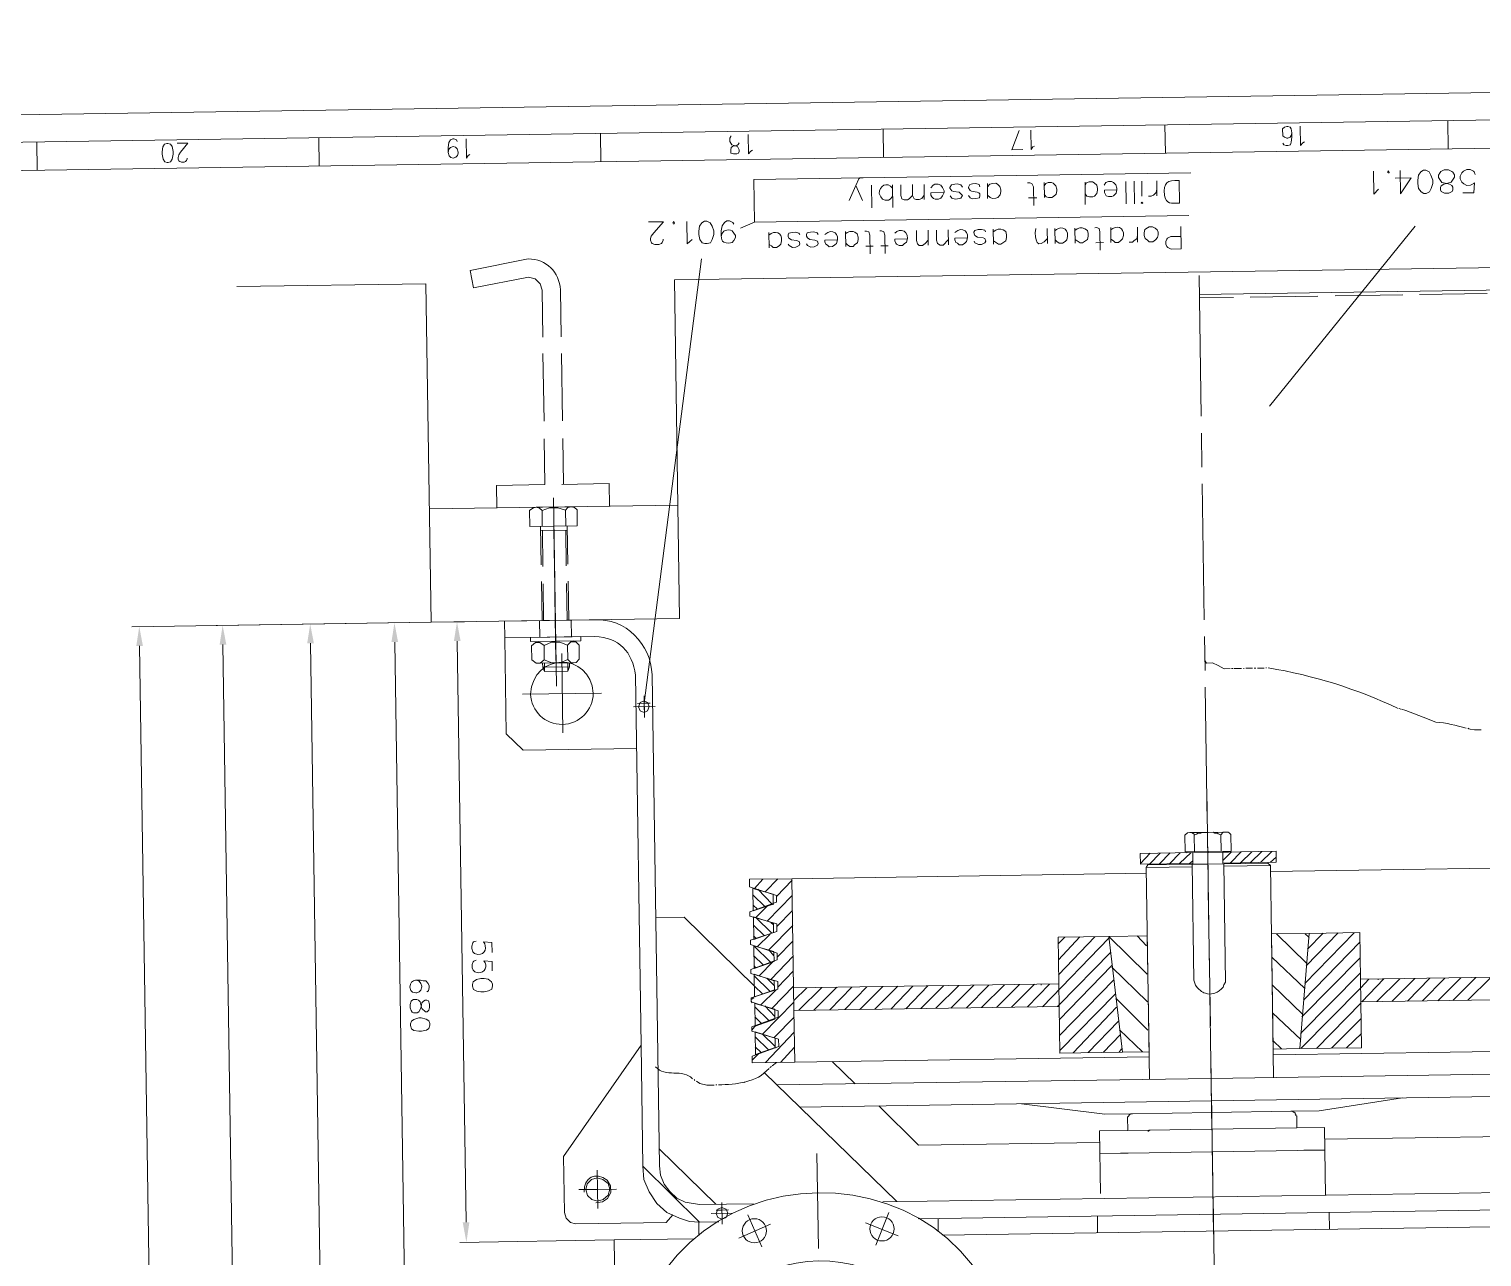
# Model space of a CAD drawing. Header units: millimetres. Extents: x -48 to 5523, y -114 to 5147.
# Drawn here: x -41.851 to -40.399, y -112.136 to -110.909 of the extents above; entities that cross this region are included whole.
import ezdxf

# ---------------------------------------------------------------- set-up
doc = ezdxf.new("R2010")
doc.units = ezdxf.units.MM
doc.layers.add('PDF_Geometry', color=7, linetype='Continuous')
doc.layers.add('PDF_Solid Fills', color=7, linetype='Continuous')

msp = doc.modelspace()

# ---------------------------------------------------------------- linework, layer by layer
at = {"layer": 'PDF_Geometry', "lineweight": 13}
for points in [[(-47.5984, -114.4313), (-47.6491, -111.0825), (-36.2071, -110.9093), (-36.1564, -114.258)], [(-47.5713, -114.4034), (-47.6212, -111.1096), (-36.2909, -110.938), (-36.241, -114.2318)], [(-47.5434, -114.3747), (-47.5925, -111.1375), (-36.3188, -110.9668), (-36.2697, -114.2039)], [(-41.7116, -111.0426), (-41.7091, -111.0418), (-41.7074, -111.0392), (-41.7067, -111.0342), (-41.7067, -111.0317), (-41.7076, -111.0267), (-41.7093, -111.0243), (-41.7119, -111.0235), (-41.7127, -111.0235), (-41.7152, -111.0243), (-41.7168, -111.0269), (-41.7176, -111.0319), (-41.7175, -111.0344), (-41.7166, -111.0394), (-41.7149, -111.0418), (-41.7124, -111.0426)], [(-40.4543, -111.0736), (-40.451, -111.0719), (-40.4494, -111.0685), (-40.4478, -111.0635), (-40.4478, -111.0602), (-40.4496, -111.0552), (-40.4513, -111.0519), (-40.4546, -111.0503), (-40.4571, -111.0503), (-40.4596, -111.052), (-40.4621, -111.0554), (-40.4628, -111.0604), (-40.4628, -111.0637), (-40.4619, -111.0687), (-40.4593, -111.072), (-40.4568, -111.0736)], [(-40.4318, -111.0732), (-40.4285, -111.0715), (-40.4277, -111.0699), (-40.4277, -111.0674), (-40.4286, -111.0657), (-40.4311, -111.0641), (-40.4353, -111.0633), (-40.4386, -111.0625), (-40.442, -111.0576), (-40.4421, -111.0551), (-40.4404, -111.0525), (-40.4396, -111.0517), (-40.4363, -111.05), (-40.4321, -111.0499), (-40.4288, -111.0515), (-40.4279, -111.0524), (-40.4262, -111.0548), (-40.4262, -111.0573), (-40.4294, -111.0624), (-40.4328, -111.0633), (-40.4369, -111.0642), (-40.4394, -111.0659), (-40.4402, -111.0675), (-40.4402, -111.07), (-40.4393, -111.0717), (-40.436, -111.0733)], [(-40.7375, -111.0829), (-40.7384, -111.0821), (-40.7392, -111.0829), (-40.7383, -111.0837)], [(-41.1728, -111.1236), (-41.1695, -111.1228), (-41.1678, -111.1194), (-41.1662, -111.1144), (-41.1663, -111.111), (-41.168, -111.1061), (-41.1698, -111.1028), (-41.1731, -111.1011), (-41.1756, -111.1012), (-41.1781, -111.1029), (-41.1805, -111.1063), (-41.1813, -111.1113), (-41.1812, -111.1146), (-41.1803, -111.1196), (-41.1778, -111.1229), (-41.1753, -111.1237)], [(-41.2993, -111.5206), (-41.2993, -111.5164), (-41.3493, -111.5172), (-41.3493, -111.5214)], [(-41.3357, -111.5395), (-41.3398, -111.5429), (-41.3439, -111.5429), (-41.3482, -111.5397), (-41.3484, -111.5255), (-41.3443, -111.5221), (-41.3401, -111.5221), (-41.3359, -111.5253)], [(-41.3007, -111.539), (-41.3039, -111.5423), (-41.3089, -111.5424), (-41.3123, -111.5391), (-41.3125, -111.525), (-41.3093, -111.5216), (-41.3043, -111.5215), (-41.3009, -111.5248)], [(-41.2416, -111.5864), (-41.2399, -111.5905), (-41.2357, -111.5921), (-41.2324, -111.5904), (-41.2308, -111.5862), (-41.2325, -111.5821), (-41.2359, -111.5805), (-41.24, -111.5822)], [(-40.6877, -111.7322), (-40.6875, -111.743), (-40.74, -111.7438), (-40.7402, -111.733)], [(-40.6577, -111.7317), (-40.6575, -111.7426), (-40.6042, -111.7418), (-40.6043, -111.7309)], [(-41.1069, -111.7836), (-41.1268, -111.7905), (-41.1272, -111.768), (-41.1071, -111.7736)], [(-41.1065, -111.8119), (-41.1264, -111.8189), (-41.1267, -111.7964), (-41.1066, -111.8027)], [(-40.7313, -111.9312), (-40.758, -111.9316), (-40.7714, -111.816), (-40.7331, -111.8154)], [(-40.6072, -111.9285), (-40.5805, -111.9281), (-40.5714, -111.8129), (-40.6089, -111.8135)], [(-41.1061, -111.841), (-41.126, -111.848), (-41.1263, -111.8255), (-41.1062, -111.831)], [(-41.3874, -111.8636), (-41.3883, -111.8612), (-41.3917, -111.8587), (-41.3958, -111.8579), (-41.3992, -111.858), (-41.4033, -111.8589), (-41.4066, -111.8614), (-41.4074, -111.8639), (-41.4074, -111.8656), (-41.4065, -111.8689), (-41.4032, -111.8706), (-41.399, -111.8713), (-41.3956, -111.8713), (-41.3915, -111.8704), (-41.3882, -111.8687), (-41.3874, -111.8653)], [(-41.1056, -111.8694), (-41.1255, -111.8763), (-41.1259, -111.8538), (-41.1058, -111.8602)], [(-41.4505, -111.8838), (-41.4513, -111.8804), (-41.453, -111.8796), (-41.4547, -111.8797), (-41.4563, -111.8805), (-41.458, -111.8822), (-41.4588, -111.8864), (-41.4596, -111.8889), (-41.4612, -111.8914), (-41.4628, -111.8923), (-41.4662, -111.8923), (-41.4678, -111.8915), (-41.4687, -111.8899), (-41.4696, -111.8874), (-41.4696, -111.8841), (-41.4688, -111.8807), (-41.468, -111.8799), (-41.4664, -111.879), (-41.463, -111.879), (-41.4614, -111.8798), (-41.4597, -111.8814), (-41.4579, -111.888), (-41.4545, -111.8913), (-41.4528, -111.8913), (-41.4512, -111.8896), (-41.4504, -111.8871)], [(-41.1052, -111.8985), (-41.1251, -111.9055), (-41.1254, -111.883), (-41.1053, -111.8885)], [(-41.4502, -111.9029), (-41.451, -111.9004), (-41.4536, -111.8988), (-41.4586, -111.8972), (-41.4611, -111.8973), (-41.4661, -111.899), (-41.4685, -111.9007), (-41.4693, -111.9032), (-41.4693, -111.9049), (-41.4684, -111.9082), (-41.4659, -111.9098), (-41.4609, -111.9106), (-41.4584, -111.9106), (-41.4534, -111.9096), (-41.4509, -111.9079), (-41.4501, -111.9046)], [(-41.1048, -111.9269), (-41.1247, -111.9338), (-41.125, -111.9113), (-41.1049, -111.9177)], [(-41.2943, -112.0689), (-41.2926, -112.0747), (-41.2883, -112.0788), (-41.2825, -112.0804), (-41.2767, -112.0787), (-41.2717, -112.0744), (-41.2701, -112.0686), (-41.2719, -112.0628), (-41.277, -112.0587), (-41.2828, -112.0571), (-41.2886, -112.0588), (-41.2927, -112.0631)], [(-41.1639, -112.0928), (-41.1622, -112.0969), (-41.158, -112.0985), (-41.1539, -112.0968), (-41.1523, -112.0926), (-41.154, -112.0885), (-41.1582, -112.0869), (-41.1623, -112.0886)]]:
    msp.add_lwpolyline(points, close=True, dxfattribs=at)
for points in [[(-40.9966, -111.0376), (-40.997, -111.0093)], [(-40.8575, -111.0297), (-40.8683, -111.0299), (-40.8611, -111.0106)], [(-40.8459, -111.0262), (-40.8475, -111.027), (-40.8492, -111.0296), (-40.8495, -111.0104)], [(-40.7149, -111.0334), (-40.7154, -111.005)], [(-40.5976, -111.0233), (-40.5967, -111.0249), (-40.5942, -111.0257), (-40.5925, -111.0257), (-40.59, -111.0248), (-40.5892, -111.0223), (-40.5885, -111.0173), (-40.5885, -111.0131), (-40.5894, -111.009), (-40.5903, -111.0073), (-40.5928, -111.0065), (-40.5936, -111.0065), (-40.5961, -111.0074), (-40.5978, -111.0091), (-40.5977, -111.0158), (-40.596, -111.0174), (-40.5935, -111.0182), (-40.5926, -111.0182), (-40.5902, -111.0173), (-40.5893, -111.0156), (-40.5885, -111.0131)], [(-40.5759, -111.0221), (-40.5776, -111.023), (-40.58, -111.0255), (-40.5803, -111.0063)], [(-40.4325, -111.0291), (-40.4329, -111.0008)], [(-41.8423, -111.0504), (-41.8427, -111.0221)], [(-41.6925, -111.0382), (-41.6924, -111.039), (-41.6933, -111.0407), (-41.6941, -111.0415), (-41.6957, -111.0424), (-41.6982, -111.0424), (-41.6999, -111.0416), (-41.7008, -111.0408), (-41.7016, -111.0391), (-41.7016, -111.0375), (-41.7008, -111.035), (-41.6992, -111.0324), (-41.6919, -111.0232), (-41.7027, -111.0233)], [(-41.5607, -111.0462), (-41.5611, -111.0178)], [(-41.4317, -111.0326), (-41.4309, -111.0292), (-41.4293, -111.0275), (-41.4268, -111.0266), (-41.4243, -111.0274), (-41.4226, -111.0291), (-41.4217, -111.0324), (-41.4217, -111.0332), (-41.4225, -111.0357), (-41.4241, -111.0374), (-41.4266, -111.0383), (-41.4291, -111.0375), (-41.4308, -111.0359), (-41.4317, -111.0326), (-41.4318, -111.0276), (-41.431, -111.0225), (-41.4294, -111.02), (-41.4269, -111.0191), (-41.4261, -111.0191), (-41.4235, -111.0199), (-41.4227, -111.0216)], [(-41.41, -111.0347), (-41.4116, -111.0356), (-41.4133, -111.0381), (-41.4136, -111.0189)], [(-41.279, -111.0419), (-41.2795, -111.0136)], [(-41.1491, -111.0333), (-41.1466, -111.0341), (-41.1433, -111.034), (-41.1416, -111.0332), (-41.1408, -111.0315), (-41.1409, -111.0298), (-41.1426, -111.0265), (-41.1459, -111.0257), (-41.1484, -111.0249), (-41.1501, -111.0216), (-41.1502, -111.0183), (-41.1494, -111.0166), (-41.1494, -111.0158)], [(-41.1275, -111.0304), (-41.1292, -111.0313), (-41.1316, -111.0338), (-41.1319, -111.0147)], [(-41.1256, -111.1021), (-41.1262, -111.0596), (-40.6896, -111.053)], [(-40.5019, -111.0693), (-40.5068, -111.0744), (-40.5071, -111.0511)], [(-40.4921, -111.0533), (-40.4913, -111.0525), (-40.4921, -111.0508), (-40.4929, -111.0525)], [(-40.4805, -111.0506), (-40.4801, -111.074), (-40.4695, -111.058), (-40.4854, -111.0582)], [(-40.4176, -111.073), (-40.4068, -111.0729), (-40.4061, -111.0629), (-40.4069, -111.0637), (-40.4102, -111.0654), (-40.4136, -111.0655), (-40.4169, -111.0639), (-40.4186, -111.0622), (-40.4203, -111.0589), (-40.4204, -111.0564), (-40.4188, -111.053), (-40.4171, -111.0514), (-40.4138, -111.0496), (-40.4105, -111.0496), (-40.4071, -111.0512), (-40.4063, -111.052), (-40.4054, -111.0545)], [(-41.0176, -111.0805), (-41.0245, -111.0656), (-41.0309, -111.0807)], [(-41.0245, -111.0656), (-41.0212, -111.0588), (-41.0204, -111.058), (-41.0171, -111.0579)], [(-41.0086, -111.0653), (-41.0083, -111.0878)], [(-40.9878, -111.065), (-40.9875, -111.0875)], [(-40.9676, -111.0755), (-40.9709, -111.0789), (-40.9726, -111.0798), (-40.9759, -111.0798), (-40.9784, -111.079), (-40.9793, -111.0757), (-40.9795, -111.0649)], [(-40.956, -111.0754), (-40.9584, -111.0787), (-40.9609, -111.0796), (-40.9642, -111.0796), (-40.9659, -111.0788), (-40.9676, -111.0755), (-40.9678, -111.0647)], [(-40.9561, -111.0645), (-40.9559, -111.0795)], [(-40.936, -111.0726), (-40.9494, -111.0728), (-40.9493, -111.0753), (-40.9485, -111.0769), (-40.9468, -111.0785), (-40.9451, -111.0794), (-40.9418, -111.0793), (-40.9393, -111.0784), (-40.9376, -111.0759), (-40.936, -111.0726), (-40.936, -111.0709), (-40.9378, -111.0676), (-40.9395, -111.0651), (-40.942, -111.0643), (-40.9453, -111.0644), (-40.947, -111.0652), (-40.9494, -111.0678)], [(-40.9301, -111.0758), (-40.9284, -111.0783), (-40.9251, -111.0791), (-40.9226, -111.079), (-40.9193, -111.0781), (-40.9176, -111.0756), (-40.921, -111.0723), (-40.9269, -111.0716), (-40.9285, -111.0708), (-40.9303, -111.0683), (-40.9303, -111.0675), (-40.9286, -111.0649), (-40.9253, -111.0641), (-40.9228, -111.064), (-40.9195, -111.0648), (-40.9178, -111.0673)], [(-40.9102, -111.0705), (-40.9119, -111.068), (-40.9119, -111.0672), (-40.9103, -111.0647), (-40.9078, -111.0638), (-40.9045, -111.0637), (-40.9011, -111.0645), (-40.9003, -111.067)], [(-40.8926, -111.0752), (-40.8901, -111.0777), (-40.8876, -111.0785), (-40.8843, -111.0784), (-40.8826, -111.0776), (-40.8801, -111.075), (-40.8794, -111.0717), (-40.8794, -111.07), (-40.8803, -111.0667), (-40.8828, -111.0642), (-40.8845, -111.0634), (-40.8878, -111.0635), (-40.8903, -111.0644), (-40.8928, -111.0669)], [(-40.8926, -111.0786), (-40.8928, -111.0636)], [(-40.8466, -111.0854), (-40.8469, -111.067), (-40.8486, -111.0637), (-40.8503, -111.0629), (-40.8528, -111.063)], [(-40.8359, -111.0777), (-40.8362, -111.0627)], [(-40.836, -111.0744), (-40.8343, -111.0768), (-40.8318, -111.0776), (-40.8284, -111.0776), (-40.8268, -111.0767), (-40.8243, -111.0742), (-40.8235, -111.0708), (-40.8236, -111.0692), (-40.8244, -111.0659), (-40.827, -111.0634), (-40.8287, -111.0626), (-40.832, -111.0626), (-40.8345, -111.0635), (-40.8361, -111.066)], [(-40.7952, -111.0738), (-40.7934, -111.0762), (-40.7909, -111.077), (-40.7876, -111.077), (-40.7859, -111.0761), (-40.7835, -111.0736), (-40.7827, -111.0702), (-40.7827, -111.0686), (-40.7836, -111.0652), (-40.7862, -111.0628), (-40.7878, -111.062), (-40.7912, -111.062), (-40.7937, -111.0629), (-40.7953, -111.0654)], [(-40.795, -111.0846), (-40.7953, -111.0621)], [(-40.7635, -111.0699), (-40.776, -111.0701), (-40.776, -111.0726), (-40.7743, -111.0759), (-40.7718, -111.0767), (-40.7684, -111.0767), (-40.7668, -111.0758), (-40.7643, -111.0733), (-40.7635, -111.0699), (-40.7636, -111.0683), (-40.7644, -111.065), (-40.767, -111.0625), (-40.7687, -111.0617), (-40.772, -111.0617), (-40.7745, -111.0626), (-40.7761, -111.0651)], [(-40.7545, -111.0615), (-40.7542, -111.084)], [(-40.7462, -111.0613), (-40.7458, -111.0838)], [(-40.7384, -111.0762), (-40.7387, -111.0612)], [(-40.7237, -111.061), (-40.7234, -111.076)], [(-40.7012, -111.0607), (-40.7008, -111.0832)], [(-40.9876, -111.0767), (-40.9901, -111.0792), (-40.9917, -111.0801), (-40.9951, -111.0801), (-40.9976, -111.0793), (-40.9993, -111.0768), (-41.001, -111.0735)], [(-40.9118, -111.0755), (-40.9101, -111.078), (-40.9076, -111.0788), (-40.9043, -111.0787), (-40.9009, -111.0779)], [(-40.8434, -111.0778), (-40.8518, -111.0779)], [(-40.7235, -111.0693), (-40.7243, -111.0727), (-40.7268, -111.0752), (-40.7293, -111.0761), (-40.7318, -111.0761)], [(-41.1397, -111.1081), (-41.1256, -111.1021), (-40.6915, -111.0955)], [(-41.217, -111.1193), (-41.217, -111.1201), (-41.2178, -111.1227), (-41.2186, -111.1235), (-41.2211, -111.1244), (-41.2253, -111.1244), (-41.2278, -111.1236), (-41.2286, -111.1228), (-41.2295, -111.1203), (-41.2295, -111.1187), (-41.2287, -111.1162), (-41.2263, -111.1128), (-41.2164, -111.1018), (-41.2314, -111.102)], [(-41.2064, -111.1041), (-41.2056, -111.1033), (-41.2064, -111.1016), (-41.2073, -111.1033)], [(-41.1878, -111.1197), (-41.1903, -111.1214), (-41.1928, -111.1239), (-41.1931, -111.1014)], [(-41.1588, -111.1109), (-41.158, -111.1059), (-41.1556, -111.1025), (-41.1531, -111.1008), (-41.1506, -111.1008), (-41.1473, -111.1024), (-41.1464, -111.1041)], [(-41.148, -111.1108), (-41.1446, -111.1157), (-41.1445, -111.1174), (-41.1461, -111.1207), (-41.1478, -111.1224), (-41.1511, -111.1233)], [(-41.0919, -111.1241), (-41.0911, -111.1257), (-41.0877, -111.1274), (-41.0844, -111.1273), (-41.0811, -111.1256), (-41.0803, -111.1239), (-41.0811, -111.1214), (-41.0836, -111.1206), (-41.0887, -111.1199), (-41.0912, -111.1182), (-41.092, -111.1166), (-41.0921, -111.1149), (-41.0913, -111.1132), (-41.0879, -111.1124), (-41.0846, -111.1123), (-41.0813, -111.1131), (-41.0804, -111.1147)], [(-41.0736, -111.1238), (-41.0727, -111.1255), (-41.0694, -111.1271), (-41.066, -111.127), (-41.0627, -111.1253), (-41.0619, -111.1236), (-41.0628, -111.1211), (-41.0653, -111.1203), (-41.0703, -111.1196), (-41.0728, -111.118), (-41.0737, -111.1163), (-41.0737, -111.1146), (-41.0729, -111.113), (-41.0696, -111.1121), (-41.0663, -111.112), (-41.0629, -111.1128), (-41.0621, -111.1145)], [(-41.0344, -111.1232), (-41.0327, -111.1249), (-41.0302, -111.1265), (-41.0269, -111.1264), (-41.0252, -111.1247), (-41.0228, -111.123), (-41.022, -111.1197), (-41.022, -111.1172), (-41.0229, -111.1139), (-41.0254, -111.1122), (-41.0271, -111.1114), (-41.0304, -111.1115), (-41.0329, -111.1124), (-41.0346, -111.114)], [(-41.0344, -111.1265), (-41.0346, -111.1115)], [(-41.0101, -111.1337), (-41.0104, -111.1153), (-41.0113, -111.112), (-41.0138, -111.1112), (-41.0154, -111.1113)], [(-40.9951, -111.1335), (-40.9954, -111.1151), (-40.9963, -111.1118), (-40.9988, -111.111), (-41.0004, -111.111)], [(-40.952, -111.1203), (-40.9552, -111.1237), (-40.9577, -111.1254), (-40.9611, -111.1254), (-40.9627, -111.1238), (-40.9636, -111.1205), (-40.9638, -111.1105)], [(-40.9521, -111.1103), (-40.9519, -111.1253)], [(-40.932, -111.12), (-40.9369, -111.1251), (-40.9402, -111.1251), (-40.9427, -111.1235), (-40.9436, -111.1202), (-40.9438, -111.1102)], [(-40.9321, -111.11), (-40.9319, -111.125)], [(-40.9061, -111.1213), (-40.9053, -111.1229), (-40.9019, -111.1245), (-40.8986, -111.1245), (-40.8953, -111.1228), (-40.8944, -111.1211), (-40.8953, -111.1186), (-40.897, -111.1178), (-40.9028, -111.1171), (-40.9054, -111.1154), (-40.9062, -111.1138), (-40.9063, -111.1121), (-40.9054, -111.1104), (-40.9021, -111.1095), (-40.8988, -111.1095), (-40.8954, -111.1103), (-40.8946, -111.1119)], [(-40.8869, -111.121), (-40.8819, -111.1242), (-40.8794, -111.1242), (-40.8744, -111.1208), (-40.8737, -111.1174), (-40.8737, -111.1149), (-40.8746, -111.1116), (-40.8771, -111.11), (-40.8796, -111.1092), (-40.8821, -111.1092), (-40.8846, -111.1101), (-40.8871, -111.1118)], [(-40.8869, -111.1243), (-40.8871, -111.1093)], [(-40.833, -111.1085), (-40.8327, -111.1235)], [(-40.8252, -111.1234), (-40.8255, -111.1084)], [(-40.8052, -111.1231), (-40.8055, -111.1081)], [(-40.8053, -111.1197), (-40.8002, -111.123), (-40.7977, -111.123), (-40.7928, -111.1196), (-40.792, -111.1162), (-40.792, -111.1137), (-40.7929, -111.1104), (-40.7955, -111.1088), (-40.798, -111.108), (-40.8005, -111.108), (-40.803, -111.1089), (-40.8054, -111.1106)], [(-40.7801, -111.1302), (-40.7804, -111.1119), (-40.7813, -111.1085), (-40.7838, -111.1077), (-40.7855, -111.1078)], [(-40.7694, -111.1225), (-40.7696, -111.1075)], [(-40.743, -111.1071), (-40.7427, -111.1221)], [(-40.7313, -111.107), (-40.733, -111.1078), (-40.7354, -111.1095), (-40.7362, -111.1129), (-40.7362, -111.1154), (-40.7353, -111.1187), (-40.7328, -111.1203), (-40.7311, -111.122), (-40.7277, -111.1219)], [(-40.6996, -111.1065), (-40.6993, -111.129), (-40.7093, -111.1291), (-40.7127, -111.1275), (-40.7135, -111.1267), (-40.7144, -111.1242), (-40.7144, -111.1217), (-40.7136, -111.1192), (-40.7128, -111.1183), (-40.7095, -111.1166), (-40.6995, -111.1165)], [(-40.6111, -111.286), (-40.4655, -111.1063)], [(-41.111, -111.1277), (-41.1113, -111.1127)], [(-41.1111, -111.1244), (-41.1086, -111.126), (-41.1069, -111.1276), (-41.1035, -111.1276), (-41.1011, -111.1259), (-41.0994, -111.1242), (-41.0986, -111.1209)], [(-41.0428, -111.12), (-41.0553, -111.1202), (-41.0553, -111.1219), (-41.0544, -111.1243), (-41.0527, -111.1252), (-41.051, -111.1268), (-41.0477, -111.1267), (-41.0452, -111.125), (-41.0436, -111.1234)], [(-41.0069, -111.1261), (-41.0144, -111.1262)], [(-40.9919, -111.1259), (-40.9994, -111.126)], [(-40.9728, -111.1189), (-40.9853, -111.1191), (-40.9853, -111.1208), (-40.9844, -111.1233), (-40.9836, -111.1241), (-40.9811, -111.1257), (-40.9777, -111.1257), (-40.9761, -111.124), (-40.9736, -111.1223)], [(-40.9128, -111.118), (-40.9253, -111.1182), (-40.9253, -111.1199), (-40.9244, -111.1224), (-40.9228, -111.1232), (-40.9211, -111.1248), (-40.9177, -111.1248), (-40.9153, -111.1231), (-40.9136, -111.1214)], [(-40.8253, -111.12), (-40.8236, -111.1217), (-40.8211, -111.1233), (-40.8177, -111.1233), (-40.8153, -111.1216), (-40.8136, -111.1199), (-40.8128, -111.1165)], [(-40.7769, -111.1226), (-40.7844, -111.1228)], [(-40.7695, -111.1192), (-40.7669, -111.1208), (-40.7652, -111.1225), (-40.7619, -111.1224), (-40.7594, -111.1207), (-40.7578, -111.119), (-40.757, -111.1157)], [(-40.7428, -111.1155), (-40.7436, -111.1188), (-40.7461, -111.1205), (-40.7477, -111.1222), (-40.7511, -111.1223)], [(-41.4487, -111.502), (-41.2004, -111.4983), (-41.2056, -111.16), (-40.1565, -111.1441), (-40.1514, -111.4824), (-39.9039, -111.4786), (-39.909, -111.1403), (-39.7424, -111.1378)], [(-41.3372, -111.217), (-41.3379, -111.1703), (-41.3397, -111.1637), (-41.3448, -111.1588), (-41.3515, -111.1572), (-41.4063, -111.168), (-41.4099, -111.1506), (-41.3517, -111.1389)], [(-41.2358, -111.583), (-41.1784, -111.1387)], [(-40.6793, -111.2962), (-40.6814, -111.1554)], [(-41.4154, -111.5015), (-41.4487, -111.502), (-41.4539, -111.1637), (-41.643, -111.1666)], [(-41.3189, -111.2167), (-41.3196, -111.17)], [(-40.1539, -112.0858), (-40.0981, -112.0283), (-40.1062, -111.4925), (-40.1687, -111.4935), (-40.1737, -111.1669), (-40.6811, -111.1745)], [(-40.6469, -111.1774), (-40.6811, -111.1779)], [(-40.5627, -111.1761), (-40.6302, -111.1771)], [(-40.4778, -111.1748), (-40.5452, -111.1758)], [(-40.3936, -111.1735), (-40.4611, -111.1745)], [(-41.3359, -111.3011), (-41.337, -111.2336)], [(-41.3176, -111.3009), (-41.3186, -111.2334)], [(-40.6785, -111.347), (-40.679, -111.3129)], [(-41.383, -111.3877), (-41.3833, -111.3652), (-41.335, -111.3645), (-41.3357, -111.3186)], [(-41.3166, -111.3642), (-41.3173, -111.3184)], [(-41.2705, -111.386), (-41.2708, -111.3635), (-41.3183, -111.3642)], [(-40.6762, -111.4995), (-40.6782, -111.3637)], [(-41.2022, -111.385), (-41.4505, -111.3887)], [(-41.3377, -111.4062), (-41.3379, -111.3903), (-41.3405, -111.3879), (-41.3438, -111.3871), (-41.3471, -111.388), (-41.3504, -111.3905), (-41.3502, -111.4064), (-41.3027, -111.4056), (-41.3029, -111.3898), (-41.3055, -111.3873), (-41.3088, -111.3866), (-41.3121, -111.3874), (-41.3146, -111.39), (-41.3143, -111.4058)], [(-41.3438, -111.3871), (-41.3088, -111.3866)], [(-41.3146, -111.39), (-41.3221, -111.3876), (-41.3305, -111.3877), (-41.3379, -111.3903)], [(-41.3236, -111.566), (-41.3264, -111.3777)], [(-41.3393, -111.4062), (-41.3388, -111.4445)], [(-41.3126, -111.41), (-41.3393, -111.4104)], [(-41.3371, -111.4462), (-41.3376, -111.4103)], [(-41.3242, -111.526), (-41.326, -111.4043)], [(-41.3242, -111.5251), (-41.326, -111.4093)], [(-41.3137, -111.4458), (-41.3143, -111.41)], [(-41.3121, -111.4441), (-41.3127, -111.4058)], [(-41.3113, -111.4999), (-41.3119, -111.4608)], [(-41.3385, -111.4612), (-41.3379, -111.5004)], [(-41.3363, -111.5003), (-41.3368, -111.4637)], [(-41.3129, -111.5), (-41.3135, -111.4633)], [(-41.325, -111.476), (-41.324, -111.5401)], [(-41.5762, -111.504), (-41.4487, -111.502), (-41.7479, -111.5066)], [(-41.4921, -111.5027), (-41.4487, -111.502), (-41.6637, -111.5053)], [(-41.2854, -111.4996), (-41.3754, -111.5009), (-41.3752, -111.5176)], [(-41.3402, -111.5171), (-41.3404, -111.5004)], [(-41.3085, -111.5166), (-41.3088, -111.4999)], [(-41.2435, -111.6281), (-41.3568, -111.6298), (-41.3737, -111.6134), (-41.3752, -111.5176), (-41.2852, -111.5162)], [(-41.3244, -111.5135), (-41.3242, -111.5243)], [(-41.3239, -111.5468), (-41.3243, -111.5176)], [(-40.6754, -111.5503), (-40.6759, -111.5162)], [(-41.699, -114.2378), (-41.7401, -111.5256)], [(-41.6568, -111.5244), (-41.6206, -113.9099)], [(-41.5693, -111.523), (-41.5339, -113.8594)], [(-41.4851, -111.5218), (-41.4741, -112.2492)], [(-41.4226, -111.5208), (-41.4138, -112.1016)], [(-41.3418, -111.5212), (-41.3068, -111.5207)], [(-41.3125, -111.525), (-41.3201, -111.5218), (-41.3284, -111.5219), (-41.3359, -111.5253)], [(-41.3171, -111.6126), (-41.3183, -111.5334)], [(-41.3414, -111.5429), (-41.3064, -111.5424)], [(-41.3373, -111.5428), (-41.3372, -111.547), (-41.3355, -111.5512), (-41.3356, -111.5428)], [(-41.3372, -111.547), (-41.3106, -111.5466)], [(-41.3357, -111.5395), (-41.3281, -111.5427), (-41.3198, -111.5426), (-41.3123, -111.5391)], [(-41.3123, -111.5425), (-41.3122, -111.5508), (-41.3106, -111.5466), (-41.3106, -111.5424)], [(-40.6504, -111.5483), (-40.6563, -111.5484), (-40.6622, -111.5451), (-40.668, -111.5427), (-40.6739, -111.5428), (-40.6756, -111.5403)], [(-40.6388, -111.5481), (-40.6463, -111.5482)], [(-40.6363, -111.5481), (-40.6371, -111.5481)], [(-40.628, -111.5479), (-40.6346, -111.548)], [(-40.6246, -111.5479), (-40.6263, -111.5479)], [(-40.6163, -111.5478), (-40.623, -111.5479)], [(-40.6138, -111.5477), (-40.6146, -111.5477)], [(-41.3355, -111.5512), (-41.3122, -111.5508)], [(-41.2446, -111.5548), (-41.239, -111.9247)], [(-41.1266, -112.0831), (-41.1807, -112.0839), (-41.1949, -112.0816), (-41.2033, -112.0775), (-41.2101, -112.071), (-41.216, -112.0636), (-41.2195, -112.0545), (-41.2205, -112.0453), (-41.2279, -111.5545)], [(-40.6471, -111.5482), (-40.6488, -111.5483)], [(-41.2785, -111.5728), (-41.3576, -111.574)], [(-41.2359, -111.5772), (-41.2358, -111.583), (-41.2425, -111.5831)], [(-41.2356, -111.5971), (-41.2359, -111.5755)], [(-40.6731, -111.702), (-40.6752, -111.567)], [(-41.2249, -111.5862), (-41.2466, -111.5865)], [(-41.2357, -111.5896), (-41.2358, -111.583), (-41.23, -111.5829)], [(-40.4798, -111.589), (-40.4815, -111.5882)], [(-40.4112, -111.6088), (-40.4129, -111.608)], [(-40.3995, -111.6095), (-40.4062, -111.6096), (-40.4103, -111.6088)], [(-40.6715, -111.8061), (-40.6736, -111.6695)], [(-40.6905, -111.7122), (-40.673, -111.712), (-40.678, -111.712), (-40.6796, -111.7129), (-40.6821, -111.7129), (-40.6838, -111.7138), (-40.6863, -111.7147), (-40.6863, -111.7138), (-40.6871, -111.713), (-40.6888, -111.7122), (-40.693, -111.7123), (-40.6954, -111.7148), (-40.6952, -111.7315), (-40.6727, -111.7311)], [(-40.6863, -111.7147), (-40.686, -111.7313)], [(-40.6724, -111.7528), (-40.6729, -111.7195)], [(-40.6546, -111.7117), (-40.6721, -111.712), (-40.6671, -111.7119), (-40.6655, -111.7127), (-40.663, -111.7127), (-40.6621, -111.7135), (-40.6596, -111.7143), (-40.6571, -111.7117), (-40.6521, -111.7117), (-40.6513, -111.7125), (-40.6496, -111.7141), (-40.6494, -111.7308), (-40.6718, -111.7311)], [(-40.6596, -111.7143), (-40.6594, -111.7309)], [(-40.7402, -111.733), (-40.7401, -111.7338)], [(-40.7302, -111.7328), (-40.74, -111.743)], [(-40.7202, -111.7327), (-40.7308, -111.7437)], [(-40.7102, -111.7325), (-40.7208, -111.7435)], [(-40.7002, -111.7324), (-40.7108, -111.7434)], [(-40.6893, -111.7322), (-40.7008, -111.7432)], [(-40.6727, -111.732), (-40.6935, -111.7323), (-40.6935, -111.7315)], [(-40.6718, -111.732), (-40.6518, -111.7317), (-40.6519, -111.7308)], [(-40.6493, -111.7316), (-40.6575, -111.7401)], [(-40.6393, -111.7315), (-40.65, -111.7425)], [(-40.6285, -111.7313), (-40.64, -111.7423)], [(-40.6185, -111.7312), (-40.63, -111.7422)], [(-40.6085, -111.731), (-40.62, -111.742)], [(-40.6043, -111.7368), (-40.61, -111.7419)], [(-40.6883, -111.7439), (-40.7325, -111.7445), (-40.7341, -111.7471), (-40.6883, -111.7464)], [(-40.7341, -111.7471), (-40.7309, -111.9587)], [(-40.6875, -111.7405), (-40.6908, -111.7431)], [(-40.6685, -112.0094), (-40.6705, -111.8736), (-40.6655, -111.8727), (-40.6631, -111.8718), (-40.6614, -111.8702), (-40.6589, -111.8684), (-40.6573, -111.8668), (-40.6565, -111.8642), (-40.6549, -111.8617), (-40.6567, -111.7434), (-40.6725, -111.7436), (-40.6883, -111.7439), (-40.6866, -111.8597), (-40.6848, -111.8647), (-40.6831, -111.8671)], [(-40.6567, -111.7434), (-40.6125, -111.7427), (-40.61, -111.7452), (-40.6566, -111.7459)], [(-40.61, -111.7452), (-40.6068, -111.9568)], [(-40.6099, -111.751), (-40.2566, -111.7457)], [(-41.1279, -111.9389), (-41.128, -111.9356), (-41.1014, -111.926), (-41.1016, -111.9185), (-41.1284, -111.9106), (-41.1284, -111.9064), (-41.1019, -111.8968), (-41.102, -111.8902), (-41.1288, -111.8814), (-41.1289, -111.8772), (-41.1023, -111.8685), (-41.1024, -111.861), (-41.1292, -111.8531), (-41.1293, -111.8489), (-41.1028, -111.8393), (-41.1029, -111.8327), (-41.1297, -111.8239), (-41.1297, -111.8197), (-41.1032, -111.811), (-41.1033, -111.8035), (-41.1301, -111.7956), (-41.1302, -111.7914), (-41.1036, -111.7818), (-41.1037, -111.7752), (-41.1305, -111.7664), (-41.1306, -111.7589), (-41.0882, -111.7583), (-41.0865, -111.8674), (-40.8215, -111.8634), (-40.8222, -111.8167), (-40.7714, -111.816)], [(-41.1305, -111.7664), (-41.1306, -111.7589)], [(-41.1173, -111.7587), (-41.1255, -111.768)], [(-41.1023, -111.7585), (-41.1146, -111.7712)], [(-41.0881, -111.7599), (-41.1037, -111.776)], [(-41.0882, -111.7583), (-40.734, -111.7529)], [(-41.1271, -111.7747), (-41.1152, -111.7862)], [(-41.1222, -111.7688), (-41.1078, -111.7836)], [(-41.0879, -111.7749), (-41.1125, -111.8003)], [(-41.1071, -111.7736), (-41.1071, -111.7744)], [(-40.67, -111.9053), (-40.6721, -111.7703)], [(-41.1269, -111.7847), (-41.1227, -111.7888)], [(-41.1127, -111.7853), (-41.1242, -111.7972), (-41.1082, -111.8127)], [(-41.1069, -111.7836), (-41.1069, -111.7844)], [(-41.0877, -111.7899), (-41.1033, -111.806)], [(-41.2242, -111.797), (-41.1959, -111.7966), (-41.1257, -111.8655), (-41.1172, -111.8737)], [(-41.1266, -111.8047), (-41.1156, -111.8154)], [(-41.0874, -111.8049), (-41.1112, -111.8295), (-41.1062, -111.8352)], [(-41.1092, -111.8019), (-41.1066, -111.8044)], [(-41.402, -111.8339), (-41.4054, -111.8331), (-41.4071, -111.8314), (-41.408, -111.8281), (-41.408, -111.8256), (-41.4072, -111.8223), (-41.4064, -111.8214), (-41.4039, -111.8206)], [(-41.3879, -111.832), (-41.3881, -111.822), (-41.3964, -111.8213)], [(-41.1265, -111.8155), (-41.1239, -111.818)], [(-41.1098, -111.8136), (-41.123, -111.8263)], [(-41.0872, -111.8208), (-41.1028, -111.8368)], [(-40.7313, -111.9362), (-41.0854, -111.9416), (-41.0862, -111.8899), (-40.8212, -111.8859), (-40.8205, -111.9326), (-40.758, -111.9316), (-40.7714, -111.816), (-40.7333, -111.8537)], [(-40.7714, -111.8176), (-40.8379, -111.8862)], [(-40.8156, -111.8166), (-40.8221, -111.8234)], [(-40.8006, -111.8164), (-40.8219, -111.8392)], [(-40.7856, -111.8162), (-40.8217, -111.8542)], [(-40.7431, -111.8155), (-40.7338, -111.8254)], [(-40.6708, -111.857), (-40.6713, -111.8228)], [(-40.6039, -111.8134), (-40.5735, -111.843)], [(-40.2546, -111.8773), (-40.5196, -111.8813), (-40.5189, -111.9272), (-40.5805, -111.9281), (-40.5714, -111.8129), (-40.5206, -111.8122), (-40.5199, -111.8588), (-40.2549, -111.8548), (-40.2546, -111.8773), (-40.2538, -111.929), (-40.2105, -111.9283), (-40.2106, -111.9208)], [(-40.5205, -111.8213), (-40.5771, -111.8797)], [(-40.5264, -111.8123), (-40.5757, -111.863)], [(-40.5756, -111.813), (-40.5714, -111.8171)], [(-40.5423, -111.8125), (-40.5743, -111.8455)], [(-40.5573, -111.8127), (-40.5729, -111.8288)], [(-41.1263, -111.8255), (-41.1094, -111.8419)], [(-41.1262, -111.8355), (-41.1168, -111.8445)], [(-41.087, -111.8358), (-41.1091, -111.8586)], [(-40.7695, -111.8318), (-40.8212, -111.8842), (-40.8229, -111.8859)], [(-40.6086, -111.8368), (-40.5756, -111.868)], [(-40.5202, -111.8372), (-40.5785, -111.8964)], [(-41.4018, -111.8522), (-41.4051, -111.8514), (-41.4068, -111.8498), (-41.4077, -111.8473), (-41.4077, -111.8439), (-41.4069, -111.8414), (-41.4061, -111.8406), (-41.4036, -111.8397)], [(-41.3876, -111.8503), (-41.3878, -111.8411), (-41.3961, -111.8404)], [(-41.126, -111.8455), (-41.1243, -111.8472)], [(-41.1069, -111.8411), (-41.1209, -111.8554)], [(-41.0868, -111.8508), (-41.1023, -111.8668)], [(-40.7685, -111.8451), (-40.821, -111.8992)], [(-40.7684, -111.8468), (-40.7329, -111.8812)], [(-40.52, -111.8522), (-40.5799, -111.9131)], [(-41.4699, -111.8666), (-41.469, -111.8699), (-41.4673, -111.8715), (-41.464, -111.8723), (-41.4631, -111.8723), (-41.4606, -111.8714), (-41.459, -111.8697), (-41.4582, -111.8664), (-41.4582, -111.8656), (-41.4591, -111.8631), (-41.4608, -111.8606), (-41.4633, -111.8598)], [(-41.4531, -111.8713), (-41.4515, -111.8704), (-41.4507, -111.8671), (-41.4507, -111.8654), (-41.4516, -111.8629), (-41.4541, -111.8605)], [(-41.1259, -111.8555), (-41.1098, -111.8711)], [(-41.1133, -111.8578), (-41.1057, -111.8652)], [(-41.0865, -111.8658), (-41.1079, -111.8877)], [(-41.0862, -111.8899), (-41.0865, -111.8674)], [(-41.0732, -111.8672), (-41.0863, -111.8799)], [(-41.0582, -111.867), (-41.0812, -111.8898)], [(-41.0432, -111.8668), (-41.0662, -111.8896)], [(-41.0282, -111.8665), (-41.0503, -111.8894)], [(-41.0132, -111.8663), (-41.0353, -111.8891)], [(-40.9973, -111.8661), (-41.0203, -111.8889)], [(-40.9823, -111.8658), (-41.0053, -111.8887)], [(-40.9673, -111.8656), (-40.9895, -111.8885)], [(-40.9832, -111.8659), (-40.9832, -111.8667)], [(-40.9523, -111.8654), (-40.9745, -111.8882)], [(-40.9365, -111.8651), (-40.9595, -111.888)], [(-40.9215, -111.8649), (-40.9445, -111.8878)], [(-40.9065, -111.8647), (-40.9295, -111.8875)], [(-40.8915, -111.8645), (-40.9137, -111.8873)], [(-40.8757, -111.8642), (-40.8987, -111.8871)], [(-40.8607, -111.864), (-40.8837, -111.8869)], [(-40.8457, -111.8638), (-40.8687, -111.8866)], [(-40.8307, -111.8635), (-40.8529, -111.8864)], [(-40.839, -111.8637), (-40.839, -111.8645)], [(-40.8212, -111.8859), (-40.8215, -111.8634)], [(-40.7666, -111.8592), (-40.8207, -111.9151)], [(-40.6082, -111.8643), (-40.5777, -111.8939)], [(-40.5116, -111.8587), (-40.5198, -111.8672), (-40.5797, -111.9281)], [(-40.5196, -111.8813), (-40.5199, -111.8588)], [(-40.4966, -111.8585), (-40.5187, -111.8813)], [(-40.4807, -111.8582), (-40.5037, -111.8811)], [(-40.5024, -111.8586), (-40.5024, -111.8594)], [(-40.4657, -111.858), (-40.4887, -111.8809)], [(-40.4507, -111.8578), (-40.4729, -111.8806)], [(-40.4357, -111.8576), (-40.4579, -111.8804)], [(-40.4199, -111.8573), (-40.4429, -111.8802)], [(-40.4049, -111.8571), (-40.4279, -111.8799)], [(-40.3899, -111.8569), (-40.4129, -111.8797)], [(-41.1264, -111.8772), (-41.1288, -111.8789)], [(-41.1279, -111.8822), (-41.1288, -111.8806)], [(-41.1255, -111.8755), (-41.1247, -111.8763)], [(-41.104, -111.8694), (-41.1196, -111.8846)], [(-41.0863, -111.8816), (-41.1175, -111.9137), (-41.1048, -111.926)], [(-40.7647, -111.8734), (-40.8205, -111.9301)], [(-40.7646, -111.8775), (-40.7325, -111.9096)], [(-41.1254, -111.883), (-41.1246, -111.883)], [(-41.1254, -111.8863), (-41.111, -111.9003)], [(-41.1252, -111.8963), (-41.1185, -111.9029)], [(-41.1154, -111.8854), (-41.1052, -111.896)], [(-41.0861, -111.8966), (-41.1058, -111.9169)], [(-40.7637, -111.8867), (-40.8072, -111.9324)], [(-40.6077, -111.8927), (-40.5798, -111.9189)], [(-40.5195, -111.8822), (-40.5639, -111.9278)], [(-41.1243, -111.9047), (-41.1284, -111.9097)], [(-40.9622, -112.0981), (-40.2497, -112.0873), (-40.1539, -112.0858), (-40.1439, -112.0848), (-40.134, -112.0814), (-40.1216, -112.0753), (-40.1117, -112.066), (-40.1044, -112.0542), (-40.0996, -112.0417), (-40.0981, -112.0283), (-40.0999, -111.9075), (-40.02, -112.0163), (-40.0191, -112.0721), (-40.0199, -112.078), (-40.024, -112.0822), (-40.0298, -112.0839), (-40.1198, -112.0853), (-40.1274, -112.0779)], [(-40.7618, -111.9008), (-40.7922, -111.9321)], [(-40.7608, -111.9092), (-40.738, -111.9313)], [(-40.5193, -111.898), (-40.5489, -111.9276)], [(-41.2072, -112.0943), (-41.2138, -112.1019), (-41.3046, -112.1033), (-41.3096, -112.1017), (-41.3139, -112.0976), (-41.3156, -112.0918), (-41.3165, -112.0359), (-41.239, -111.9247), (-41.2372, -112.0456), (-41.2361, -112.0589), (-41.2309, -112.0713), (-41.2233, -112.0829), (-41.2131, -112.0919), (-41.2005, -112.0975), (-41.1905, -112.1007), (-41.1805, -112.1014), (-41.1613, -112.1011)], [(-41.1249, -111.9163), (-41.1114, -111.9295)], [(-41.0858, -111.9116), (-41.1145, -111.942)], [(-40.7599, -111.9141), (-40.7772, -111.9319)], [(-40.6693, -111.9561), (-40.6698, -111.9219)], [(-40.6073, -111.9202), (-40.5989, -111.9284)], [(-40.5191, -111.913), (-40.5339, -111.9274)], [(-41.128, -111.9356), (-41.1279, -111.9422), (-41.0854, -111.9416)], [(-41.1213, -111.933), (-41.1279, -111.9397)], [(-41.1248, -111.9263), (-41.1189, -111.9321)], [(-41.1048, -111.9277), (-41.1048, -111.9269)], [(-41.0856, -111.9266), (-41.0995, -111.9418)], [(-40.7589, -111.9283), (-40.7613, -111.9317)], [(-40.2538, -111.929), (-40.6071, -111.9343)], [(-41.1161, -111.952), (-40.9833, -112.0809)], [(-41.1086, -111.9461), (-41.1103, -111.947)], [(-41.1037, -111.9419), (-41.1078, -111.9453)], [(-41.1034, -111.9644), (-40.6693, -111.9578), (-40.2343, -111.9512)], [(-41.0479, -111.941), (-41.025, -111.9632)], [(-41.1851, -111.9598), (-41.186, -111.9589)], [(-41.1659, -111.9645), (-41.1734, -111.9646), (-41.1801, -111.963), (-41.1834, -111.9606)], [(-41.1634, -111.9644), (-41.1642, -111.9644)], [(-41.1359, -111.9615), (-41.1359, -111.9623)], [(-41.0805, -111.9865), (-40.6689, -111.9803), (-40.2573, -111.974)], [(-40.7479, -111.9931), (-40.7754, -111.9936), (-40.8589, -111.9832)], [(-40.6669, -112.1136), (-40.669, -111.9728)], [(-40.5896, -111.9907), (-40.5612, -111.9903), (-40.4781, -111.9774)], [(-40.3356, -111.9752), (-40.375, -112.0158), (-40.5558, -112.0186)], [(-41.0014, -111.9853), (-40.9616, -112.0247), (-40.7808, -112.022)], [(-40.555, -112.0744), (-40.556, -112.0069), (-40.5835, -112.0073), (-40.5837, -111.9957), (-40.5845, -111.9948), (-40.5845, -111.994), (-40.5854, -111.9932), (-40.5854, -111.9923), (-40.5862, -111.9915), (-40.5871, -111.9915), (-40.5879, -111.9907), (-40.5896, -111.9907), (-40.6687, -111.9919), (-40.7479, -111.9931), (-40.7496, -111.9932), (-40.7504, -111.994), (-40.7512, -111.994), (-40.7512, -111.9949), (-40.7528, -111.9965), (-40.7526, -112.0099), (-40.6685, -112.0086), (-40.5835, -112.0073)], [(-40.78, -112.0728), (-40.781, -112.0103), (-40.7526, -112.0099)], [(-40.7301, -112.0095), (-40.731, -112.0096), (-40.7318, -112.0104), (-40.7326, -112.0104)], [(-40.6677, -112.0603), (-40.6682, -112.0261)], [(-41.1641, -112.0836), (-41.2207, -112.0286)], [(-41.0617, -112.1279), (-41.0632, -112.0329)], [(-40.7806, -112.0328), (-40.7598, -112.0325), (-40.7523, -112.0324), (-40.6681, -112.0311), (-40.5831, -112.0298), (-40.5765, -112.0297), (-40.5557, -112.0294)], [(-41.2635, -112.0685), (-41.2826, -112.0687), (-41.2829, -112.0496)], [(-41.1805, -112.1014), (-41.2372, -112.0456)], [(-41.301, -112.069), (-41.2826, -112.0687), (-41.2823, -112.0879)], [(-41.2841, -112.0821), (-41.2775, -112.0812), (-41.2725, -112.0778), (-41.2693, -112.0719), (-41.2694, -112.0652), (-41.2728, -112.0594)], [(-40.1401, -112.0656), (-40.1542, -112.0683), (-40.2442, -112.0697), (-40.9974, -112.0811)], [(-41.164, -112.0895), (-41.1581, -112.0894), (-41.1582, -112.0835)], [(-41.1579, -112.1035), (-41.1583, -112.0819)], [(-40.6654, -112.2119), (-40.6674, -112.0769)], [(-41.1473, -112.0925), (-41.1689, -112.0929)], [(-41.1515, -112.0893), (-41.1581, -112.0894), (-41.158, -112.096)], [(-41.1184, -112.1263), (-41.1322, -112.094)], [(-41.0043, -112.1245), (-40.9914, -112.0918)], [(-40.942, -112.1111), (-40.9422, -112.0978)], [(-40.7828, -112.112), (-40.783, -112.0954)], [(-40.5511, -112.1085), (-40.5514, -112.0918)], [(-41.1811, -112.1139), (-41.1813, -112.1006)], [(-41.1411, -112.1174), (-41.1096, -112.1036)], [(-41.0146, -112.1022), (-40.9819, -112.115)], [(-40.3011, -112.1047), (-40.9377, -112.1144)], [(-41.2431, -113.6367), (-41.266, -112.1193), (-41.4202, -112.1217)], [(-41.186, -112.1181), (-41.266, -112.1193)]]:
    msp.add_lwpolyline(points, dxfattribs=at)
for centre in [(-41.1257, -112.1101), (-40.9982, -112.1082)]:
    msp.add_circle(centre, 0.0121, dxfattribs=at)
for centre, radius, start, end in [((-40.6919, -112.0311), 0.49, 64.6788, 80.6309), ((-41.3181, -111.5728), 0.0313, 181.9473, 359.7882)]:
    msp.add_arc(centre, radius, start, end, dxfattribs=at)
for points in [[(-41.141, -111.0231), (-41.1429, -111.0289), (-41.1507, -111.0219), (-41.1491, -111.0333)], [(-41.001, -111.0735), (-41.0009, -111.0658), (-40.993, -111.0612), (-40.9878, -111.0683)], [(-40.716, -111.0751), (-40.7168, -111.0631), (-40.7136, -111.0595), (-40.7012, -111.0607)], [(-40.9009, -111.0779), (-40.8978, -111.0704), (-40.9068, -111.0725), (-40.9102, -111.0705)], [(-40.7008, -111.0832), (-40.7095, -111.0834), (-40.7141, -111.0846), (-40.716, -111.0751)], [(-41.1511, -111.1233), (-41.1603, -111.1231), (-41.1585, -111.1183), (-41.1588, -111.1109)], [(-41.1587, -111.1159), (-41.1579, -111.1104), (-41.1526, -111.1088), (-41.148, -111.1108)], [(-41.0986, -111.1209), (-41.0975, -111.1121), (-41.1057, -111.11), (-41.1112, -111.1152)], [(-41.0436, -111.1234), (-41.04, -111.1139), (-41.0474, -111.1076), (-41.0554, -111.1144)], [(-40.9736, -111.1223), (-40.9693, -111.1108), (-40.9809, -111.1076), (-40.9854, -111.1133)], [(-40.9136, -111.1214), (-40.9101, -111.1119), (-40.9175, -111.1056), (-40.9254, -111.1124)], [(-40.8328, -111.1185), (-40.8427, -111.1305), (-40.8463, -111.1202), (-40.8446, -111.1087)], [(-40.8128, -111.1165), (-40.8113, -111.1066), (-40.8223, -111.1063), (-40.8254, -111.1109)], [(-40.757, -111.1157), (-40.7558, -111.107), (-40.7641, -111.1049), (-40.7696, -111.11)], [(-40.7277, -111.1219), (-40.7186, -111.1176), (-40.7209, -111.1054), (-40.7313, -111.107)], [(-41.3196, -111.17), (-41.3208, -111.1518), (-41.3335, -111.1392), (-41.3517, -111.1389)], [(-41.2279, -111.5545), (-41.2289, -111.524), (-41.2545, -111.4976), (-41.2854, -111.4996)], [(-41.2446, -111.5548), (-41.2474, -111.5317), (-41.2611, -111.5171), (-41.2852, -111.5162)], [(-41.2868, -111.5729), (-41.2897, -111.531), (-41.3477, -111.5319), (-41.3493, -111.5739)], [(-40.4446, -111.6018), (-40.4562, -111.5977), (-40.4673, -111.5924), (-40.479, -111.589)], [(-40.4145, -111.608), (-40.4245, -111.6053), (-40.4344, -111.6022), (-40.4446, -111.6018)], [(-41.3964, -111.8213), (-41.3926, -111.8263), (-41.3943, -111.8345), (-41.402, -111.8339)], [(-41.3961, -111.8404), (-41.3919, -111.8455), (-41.3946, -111.8526), (-41.4018, -111.8522)], [(-41.4541, -111.8605), (-41.4605, -111.8598), (-41.4696, -111.8571), (-41.4699, -111.8666)], [(-40.6831, -111.8671), (-40.6781, -111.8722), (-40.6779, -111.8724), (-40.6705, -111.8736)], [(-41.1876, -111.9581), (-41.197, -111.9479), (-41.2151, -111.9572), (-41.2245, -111.9462)], [(-41.1111, -111.9478), (-41.1235, -111.9627), (-41.144, -111.9634), (-41.1617, -111.9644)], [(-40.868, -112.26), (-40.8816, -112.0059), (-41.2441, -112.0112), (-41.2513, -112.2658)], [(-41.2728, -112.0594), (-41.2844, -112.0505), (-41.2965, -112.0568), (-41.2959, -112.0714)], [(-40.9355, -112.261), (-40.9463, -112.0975), (-41.1784, -112.1007), (-41.183, -112.2648)], [(-40.943, -112.2611), (-40.9506, -112.1066), (-41.1723, -112.1099), (-41.1763, -112.2647)]]:
    msp.add_open_spline(points, degree=3, dxfattribs=at)
at = {"layer": 'PDF_Solid Fills', "lineweight": 13, "transparency": 33554559}
for points in [[(-41.5659, -111.523), (-41.5726, -111.5231), (-41.5696, -111.5039)], [(-41.4818, -111.5217), (-41.4884, -111.5218), (-41.4854, -111.5026)], [(-41.4193, -111.5208), (-41.426, -111.5209), (-41.4229, -111.5016)], [(-41.7368, -111.5256), (-41.7434, -111.5257), (-41.7404, -111.5064)], [(-41.6534, -111.5243), (-41.6601, -111.5244), (-41.6571, -111.5052)], [(-41.4105, -112.1015), (-41.4172, -112.1016), (-41.4135, -112.1216)]]:
    msp.add_solid(points, dxfattribs=at)

doc.saveas('drawing.dxf')
